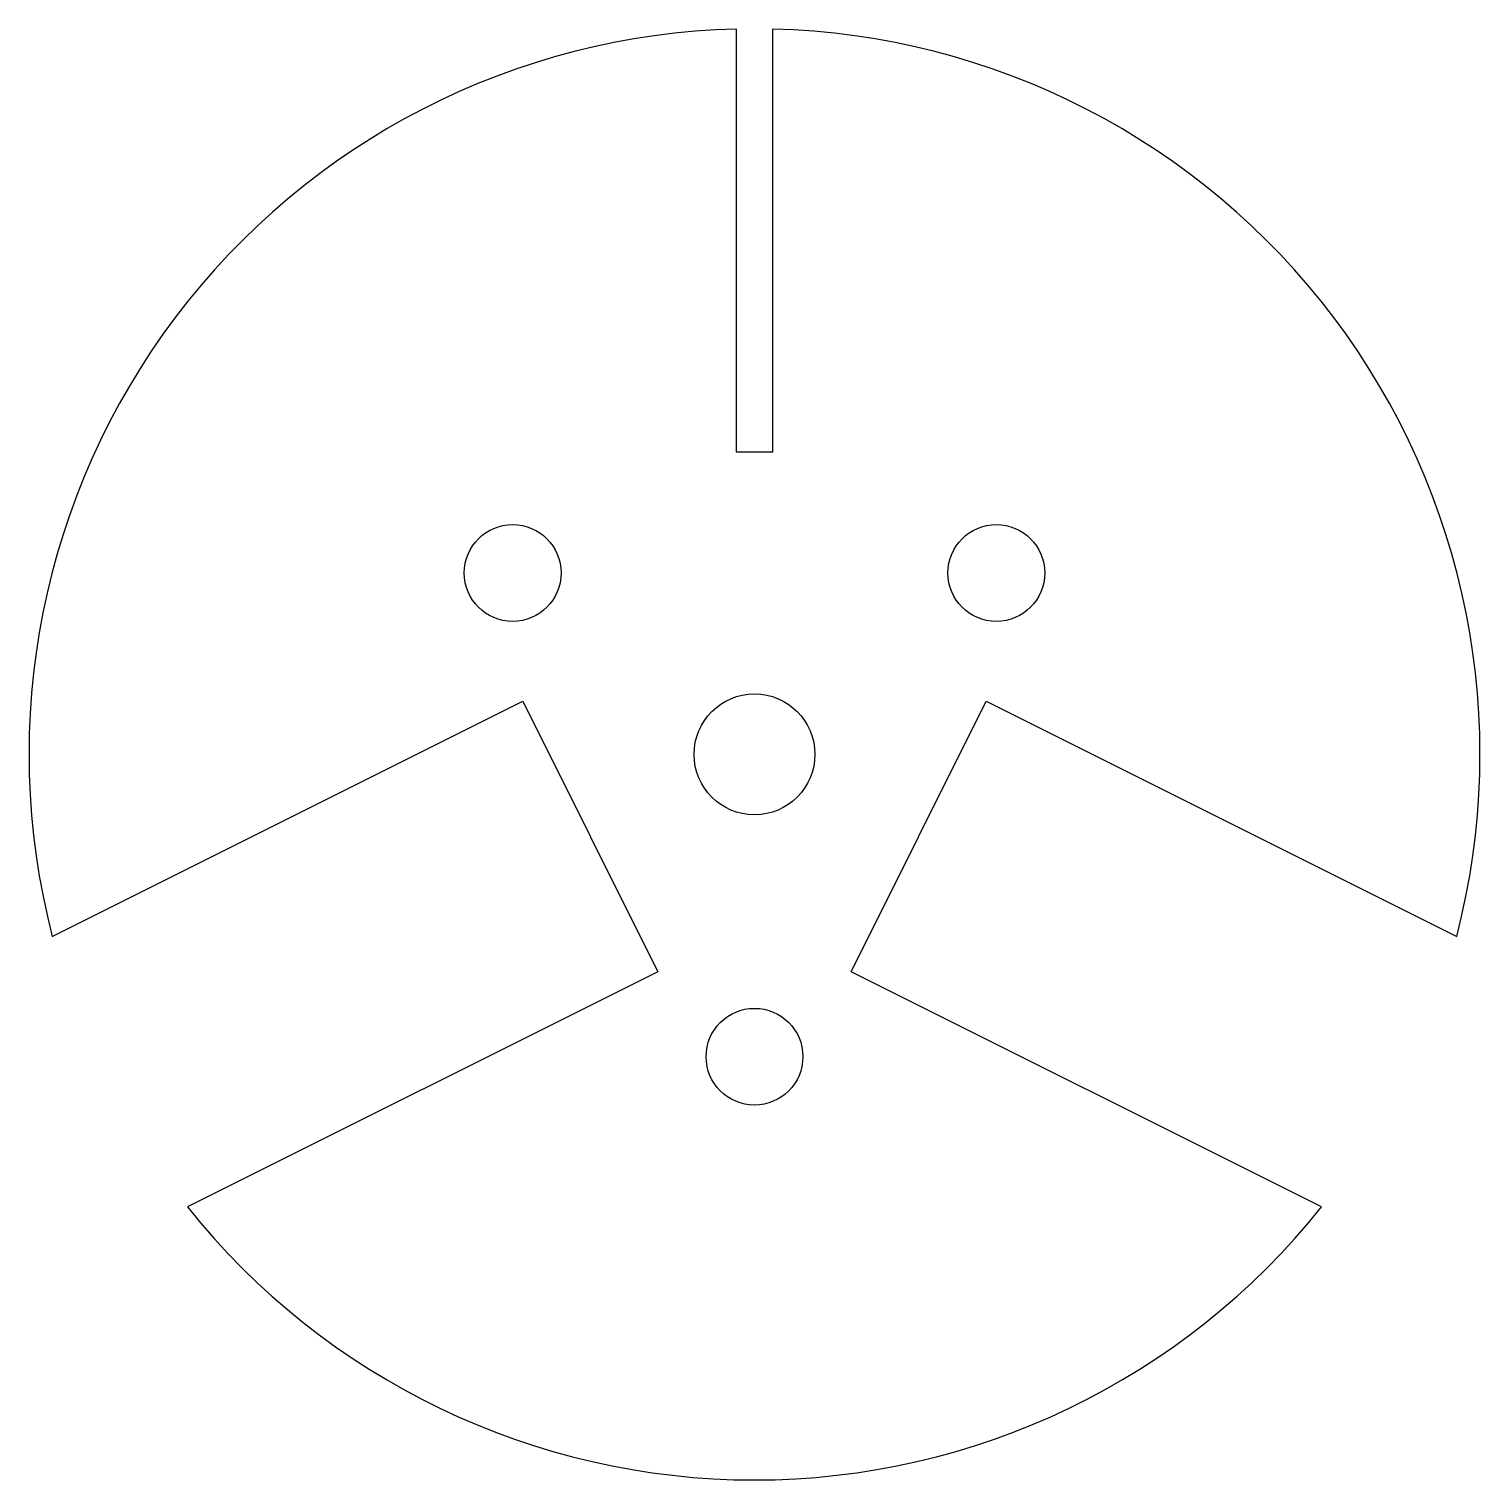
# Model space of a CAD drawing. Header units: millimetres. Extents: x -60 to 60, y -60 to 60.
import ezdxf

# ---------------------------------------------------------------- set-up
doc = ezdxf.new("R2010")
doc.units = ezdxf.units.MM

msp = doc.modelspace()

# ---------------------------------------------------------------- linework, layer by layer
at = {"color": 7, "linetype": 'Continuous', "lineweight": 25}
for p, q in [((-1.5, 25), (-1.5, 59.98)), ((1.5, 59.98), (1.5, 25)), ((1.5, 25), (-1.5, 25)), ((-58.08, -15.06), (-19.17, 4.39)), ((-19.17, 4.39), (-7.99, -17.97)), ((7.99, -17.97), (19.17, 4.39)), ((19.17, 4.39), (58.08, -15.06)), ((-7.99, -17.97), (-46.9, -37.42)), ((46.9, -37.42), (7.99, -17.97))]:
    msp.add_line(p, q, dxfattribs=at)
for centre, radius in [((-20, 15), 4), ((20, 15), 4), ((0, 0), 5), ((0, -25), 4)]:
    msp.add_circle(centre, radius, dxfattribs=at)
for start, end in [(91.4325, 194.5404), (345.4596, 88.5675), (218.5898, 321.4102)]:
    msp.add_arc((0, 0), 60, start, end, dxfattribs=at)

doc.saveas('drawing.dxf')
